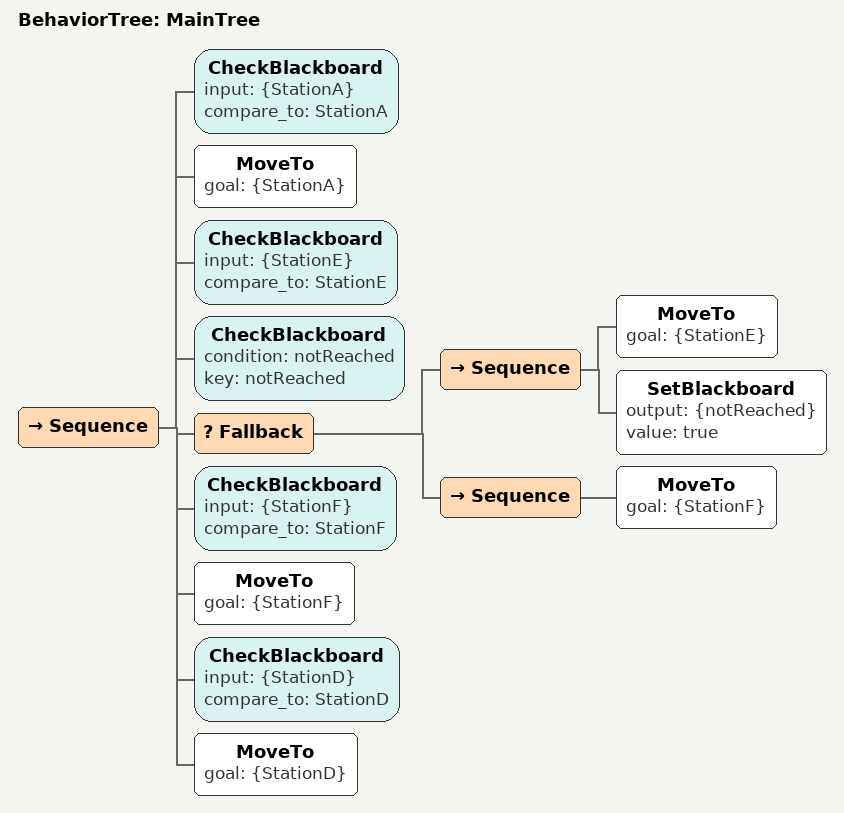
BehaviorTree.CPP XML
<root main_tree_to_execute="MainTree">
    <BehaviorTree ID="MainTree">
        <Sequence>
           ; Visit StationA
            <CheckBlackboard input="{StationA}" compare_to="StationA"/>
            <MoveTo goal="{StationA}"/>

            ; Visit StationE
            <CheckBlackboard input="{StationE}" compare_to="StationE"/>
            <CheckBlackboard condition="notReached" key="notReached"/>
            <Fallback>
                <Sequence>
                    <MoveTo goal="{StationE}"/>
                    <SetBlackboard output="{notReached}" value="true"/>
                </Sequence>
                <Sequence>
                    <MoveTo goal="{StationF}"/>
                </Sequence>
            </Fallback>

            ; Visit StationF
            <CheckBlackboard input="{StationF}" compare_to="StationF"/>
            <MoveTo goal="{StationF}"/>

            ; Visit StationD
            <CheckBlackboard input="{StationD}" compare_to="StationD"/>
            <MoveTo goal="{StationD}"/>
        </Sequence>
    </BehaviorTree>
</root>
